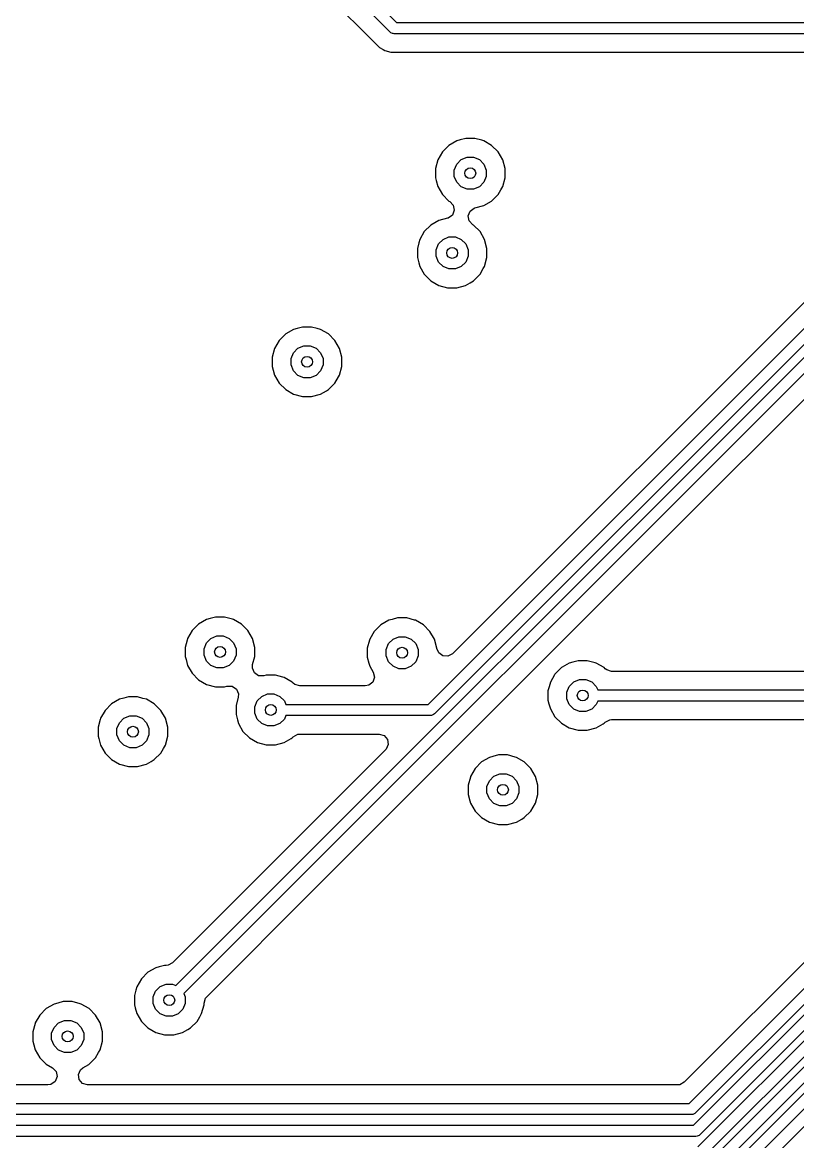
# Model space of a CAD drawing. Extents: x 2.09 to 4.51, y -4.8 to -2.93.
# Drawn here: x 2.621 to 3.042, y -4.478 to -3.871 of the extents above; entities that cross this region are included whole.
import ezdxf

# ---------------------------------------------------------------- set-up
doc = ezdxf.new("R2010")
doc.units = 0
doc.header["$MEASUREMENT"] = 0
doc.layers.add('BLACK', color=7, linetype='CONTINUOUS')

msp = doc.modelspace()

# ---------------------------------------------------------------- linework, layer by layer
at = {"layer": 'BLACK', "linetype": 'CONTINUOUS'}
for p, q in [((2.53055, -3.57741), (2.8241, -3.87096)), ((2.82068, -3.87617), (2.52534, -3.58083)), ((2.66506, -3.73472), (2.81238, -3.88204)), ((2.8241, -3.87096), (3.5, -3.87096)), ((2.82114, -3.87655), (2.82068, -3.87617)), ((2.82192, -3.87687), (2.82114, -3.87655)), ((2.82114, -3.87655), (2.82114, -3.87655)), ((2.82224, -3.87701), (2.82192, -3.87687)), ((2.82283, -3.87707), (2.82224, -3.87701)), ((2.82224, -3.87701), (2.82224, -3.87701)), ((3.49874, -3.87707), (2.82283, -3.87707)), ((2.81238, -3.88204), (2.81238, -3.88204)), ((2.81238, -3.88204), (2.81481, -3.88448)), ((2.81481, -3.88448), (2.81481, -3.88448)), ((2.81481, -3.88448), (2.81481, -3.88448)), ((2.81481, -3.88448), (2.8169, -3.88568)), ((2.8169, -3.88568), (2.81779, -3.8862)), ((2.81779, -3.8862), (2.82111, -3.88709)), ((2.82111, -3.88709), (3.16907, -3.88709)), ((2.84126, -4.24104), (3.19863, -3.88367)), ((3.20205, -3.88888), (2.84468, -4.24625)), ((2.70439, -4.39366), (3.19863, -3.89942)), ((3.17257, -3.89555), (2.85451, -4.21362)), ((3.20205, -3.90463), (2.7087, -4.39798)), ((2.96979, -4.15106), (3.20475, -3.9161)), ((2.85689, -3.93516), (2.85258, -3.93765)), ((2.85875, -3.93467), (2.85689, -3.93516)), ((2.86169, -3.93388), (2.85875, -3.93467)), ((2.86666, -3.93388), (2.86169, -3.93388)), ((2.87039, -3.93488), (2.86666, -3.93388)), ((2.87146, -3.93516), (2.87039, -3.93488)), ((2.87576, -3.93765), (2.87146, -3.93516)), ((2.84907, -3.94116), (2.84658, -3.94547)), ((2.85258, -3.93765), (2.84907, -3.94116)), ((2.84907, -3.94116), (2.84907, -3.94116)), ((2.85258, -3.93765), (2.85258, -3.93765)), ((2.87928, -3.94116), (2.87576, -3.93765)), ((2.87576, -3.93765), (2.87576, -3.93765)), ((2.88176, -3.94547), (2.87928, -3.94116)), ((2.87928, -3.94116), (2.87928, -3.94116)), ((2.84658, -3.94547), (2.8453, -3.95027)), ((2.84658, -3.94547), (2.84658, -3.94547)), ((2.85549, -3.95103), (2.85681, -3.94783)), ((2.85681, -3.94783), (2.85925, -3.94539)), ((2.85925, -3.94539), (2.86245, -3.94407)), ((2.86245, -3.94407), (2.8659, -3.94407)), ((2.8659, -3.94407), (2.86909, -3.94539)), ((2.86909, -3.94539), (2.87154, -3.94783)), ((2.87154, -3.94783), (2.87286, -3.95103)), ((2.88305, -3.95027), (2.88176, -3.94547)), ((2.88176, -3.94547), (2.88176, -3.94547)), ((2.88176, -3.94547), (2.88176, -3.94547)), ((2.8453, -3.95027), (2.8453, -3.95524)), ((2.85549, -3.95448), (2.85549, -3.95103)), ((2.87286, -3.95103), (2.87286, -3.95448)), ((2.88305, -3.95524), (2.88305, -3.95027)), ((2.8453, -3.95524), (2.84569, -3.9567)), ((2.84569, -3.9567), (2.84658, -3.96004)), ((2.84658, -3.96004), (2.84907, -3.96435)), ((2.85681, -3.95768), (2.85549, -3.95448)), ((2.85925, -3.96012), (2.85681, -3.95768)), ((2.86245, -3.96144), (2.85925, -3.96012)), ((2.86909, -3.96012), (2.8659, -3.96144)), ((2.87154, -3.95768), (2.86909, -3.96012)), ((2.87286, -3.95448), (2.87154, -3.95768)), ((2.88076, -3.96179), (2.88176, -3.96004)), ((2.88176, -3.96004), (2.88305, -3.95524)), ((2.88176, -3.96004), (2.88176, -3.96004)), ((2.88176, -3.96004), (2.88176, -3.96004)), ((2.84907, -3.96435), (2.84907, -3.96435)), ((2.84907, -3.96435), (2.85258, -3.96786)), ((2.8659, -3.96144), (2.86245, -3.96144)), ((2.87576, -3.96786), (2.87928, -3.96435)), ((2.87928, -3.96435), (2.88076, -3.96179)), ((2.85258, -3.96786), (2.85258, -3.96786)), ((2.85258, -3.96786), (2.85258, -3.96786)), ((2.85258, -3.96786), (2.85301, -3.96811)), ((2.85301, -3.96811), (2.85493, -3.97013)), ((2.85493, -3.97013), (2.85546, -3.97287)), ((2.86408, -3.97335), (2.86636, -3.97173)), ((2.86636, -3.97173), (2.86669, -3.97162)), ((2.86669, -3.97162), (2.87146, -3.97035)), ((2.87146, -3.97035), (2.87576, -3.96786)), ((2.84704, -3.97847), (2.84274, -3.98096)), ((2.85181, -3.97719), (2.84704, -3.97847)), ((2.84704, -3.97847), (2.84704, -3.97847)), ((2.84704, -3.97847), (2.84704, -3.97847)), ((2.85215, -3.97709), (2.85181, -3.97719)), ((2.85443, -3.97547), (2.85215, -3.97709)), ((2.85546, -3.97287), (2.85443, -3.97547)), ((2.86304, -3.97594), (2.86408, -3.97335)), ((2.86357, -3.97869), (2.86304, -3.97594)), ((2.83922, -3.98447), (2.83674, -3.98878)), ((2.84274, -3.98096), (2.83922, -3.98447)), ((2.83922, -3.98447), (2.83922, -3.98447)), ((2.84274, -3.98096), (2.84274, -3.98096)), ((2.8655, -3.98071), (2.86357, -3.97869)), ((2.86592, -3.98096), (2.8655, -3.98071)), ((2.86944, -3.98447), (2.86592, -3.98096)), ((2.86592, -3.98096), (2.86592, -3.98096)), ((2.86592, -3.98096), (2.86592, -3.98096)), ((2.87192, -3.98878), (2.86944, -3.98447)), ((2.86944, -3.98447), (2.86944, -3.98447)), ((2.83625, -3.99061), (2.83545, -3.99358)), ((2.83674, -3.98878), (2.83625, -3.99061)), ((2.84697, -3.99114), (2.84941, -3.9887)), ((2.84941, -3.9887), (2.8526, -3.98737)), ((2.8526, -3.98737), (2.85606, -3.98737)), ((2.85606, -3.98737), (2.85925, -3.9887)), ((2.85925, -3.9887), (2.8617, -3.99114)), ((2.87321, -3.99358), (2.87192, -3.98878)), ((2.87192, -3.98878), (2.87192, -3.98878)), ((2.87192, -3.98878), (2.87192, -3.98878)), ((2.83545, -3.99358), (2.83545, -3.99855)), ((2.84564, -3.99433), (2.84697, -3.99114)), ((2.84564, -3.99779), (2.84564, -3.99433)), ((2.8617, -3.99114), (2.86302, -3.99433)), ((2.86302, -3.99433), (2.86302, -3.99779)), ((2.87321, -3.99855), (2.87321, -3.99358)), ((2.83545, -3.99855), (2.8362, -4.00133)), ((2.8362, -4.00133), (2.83674, -4.00335)), ((2.84697, -4.00098), (2.84564, -3.99779)), ((2.84941, -4.00343), (2.84697, -4.00098)), ((2.8617, -4.00098), (2.85925, -4.00343)), ((2.86302, -3.99779), (2.8617, -4.00098)), ((2.87192, -4.00335), (2.87321, -3.99855)), ((2.83674, -4.00335), (2.83922, -4.00765)), ((2.83922, -4.00765), (2.83922, -4.00765)), ((2.83922, -4.00765), (2.84274, -4.01117)), ((2.8526, -4.00475), (2.84941, -4.00343)), ((2.85606, -4.00475), (2.8526, -4.00475)), ((2.85925, -4.00343), (2.85606, -4.00475)), ((2.86592, -4.01117), (2.86944, -4.00765)), ((2.86944, -4.00765), (2.87124, -4.00452)), ((2.87124, -4.00452), (2.87192, -4.00335)), ((2.87192, -4.00335), (2.87192, -4.00335)), ((2.87192, -4.00335), (2.87192, -4.00335)), ((2.84274, -4.01117), (2.84274, -4.01117)), ((2.84274, -4.01117), (2.84274, -4.01117)), ((2.84274, -4.01117), (2.84274, -4.01117)), ((2.84274, -4.01117), (2.84274, -4.01117)), ((2.84274, -4.01117), (2.84704, -4.01365)), ((2.84704, -4.01365), (2.84704, -4.01365)), ((2.84704, -4.01365), (2.84704, -4.01365)), ((2.84704, -4.01365), (2.85185, -4.01494)), ((2.85185, -4.01494), (2.85185, -4.01494)), ((2.85185, -4.01494), (2.85682, -4.01494)), ((2.85682, -4.01494), (2.86162, -4.01365)), ((2.85682, -4.01494), (2.85682, -4.01494)), ((2.86162, -4.01365), (2.86413, -4.0122)), ((2.86162, -4.01365), (2.86162, -4.01365)), ((2.86162, -4.01365), (2.86162, -4.01365)), ((2.86413, -4.0122), (2.86592, -4.01117)), ((3.39364, -4.03277), (2.9803, -4.44611)), ((2.7683, -4.03753), (2.764, -4.04001)), ((2.77017, -4.03703), (2.7683, -4.03753)), ((2.77311, -4.03624), (2.77017, -4.03703)), ((2.77808, -4.03624), (2.77311, -4.03624)), ((2.7811, -4.03705), (2.77808, -4.03624)), ((2.78288, -4.03753), (2.7811, -4.03705)), ((2.78718, -4.04001), (2.78288, -4.03753)), ((2.76048, -4.04353), (2.758, -4.04783)), ((2.764, -4.04001), (2.76048, -4.04353)), ((2.76048, -4.04353), (2.76048, -4.04353)), ((2.764, -4.04001), (2.764, -4.04001)), ((2.7907, -4.04353), (2.78718, -4.04001)), ((2.78718, -4.04001), (2.78718, -4.04001)), ((2.79318, -4.04783), (2.7907, -4.04353)), ((2.7907, -4.04353), (2.7907, -4.04353)), ((2.7907, -4.04353), (2.7907, -4.04353)), ((2.7907, -4.04353), (2.7907, -4.04353)), ((2.7907, -4.04353), (2.7907, -4.04353)), ((2.983, -4.45758), (3.39951, -4.04107)), ((2.758, -4.04783), (2.75671, -4.05263)), ((2.758, -4.04783), (2.758, -4.04783)), ((2.7669, -4.05339), (2.76823, -4.0502)), ((2.76823, -4.0502), (2.77067, -4.04775)), ((2.77067, -4.04775), (2.77386, -4.04643)), ((2.77386, -4.04643), (2.77732, -4.04643)), ((2.77732, -4.04643), (2.78051, -4.04775)), ((2.78051, -4.04775), (2.78296, -4.0502)), ((2.78296, -4.0502), (2.78428, -4.05339)), ((2.79447, -4.05263), (2.79318, -4.04783)), ((2.79318, -4.04783), (2.79318, -4.04783)), ((2.79318, -4.04783), (2.79318, -4.04783)), ((3.40293, -4.04628), (2.98642, -4.46279)), ((2.75671, -4.05263), (2.75671, -4.0576)), ((2.75671, -4.0576), (2.75727, -4.0597)), ((2.7669, -4.05685), (2.7669, -4.05339)), ((2.76823, -4.06004), (2.7669, -4.05685)), ((2.78428, -4.05685), (2.78296, -4.06004)), ((2.78428, -4.05339), (2.78428, -4.05685)), ((2.79318, -4.0624), (2.79447, -4.0576)), ((2.79447, -4.0576), (2.79447, -4.05263)), ((2.98536, -4.46939), (3.39801, -4.05674)), ((2.75727, -4.0597), (2.758, -4.0624)), ((2.758, -4.0624), (2.76048, -4.06671)), ((2.77067, -4.06248), (2.76823, -4.06004)), ((2.77386, -4.06381), (2.77067, -4.06248)), ((2.78051, -4.06248), (2.77732, -4.06381)), ((2.78296, -4.06004), (2.78051, -4.06248)), ((2.7907, -4.06671), (2.79272, -4.06321)), ((2.79272, -4.06321), (2.79318, -4.0624)), ((2.79318, -4.0624), (2.79318, -4.0624)), ((2.79318, -4.0624), (2.79318, -4.0624)), ((3.40143, -4.06195), (2.98878, -4.4746)), ((2.76048, -4.06671), (2.76048, -4.06671)), ((2.76048, -4.06671), (2.764, -4.07022)), ((2.77732, -4.06381), (2.77386, -4.06381)), ((2.78718, -4.07022), (2.7907, -4.06671)), ((2.764, -4.07022), (2.764, -4.07022)), ((2.764, -4.07022), (2.764, -4.07022)), ((2.764, -4.07022), (2.764, -4.07022)), ((2.764, -4.07022), (2.764, -4.07022)), ((2.764, -4.07022), (2.7683, -4.07271)), ((2.7683, -4.07271), (2.7683, -4.07271)), ((2.7683, -4.07271), (2.7683, -4.07271)), ((2.7683, -4.07271), (2.77311, -4.074)), ((2.77311, -4.074), (2.77311, -4.074)), ((2.77311, -4.074), (2.77808, -4.074)), ((2.77808, -4.074), (2.78288, -4.07271)), ((2.77808, -4.074), (2.77808, -4.074)), ((2.78288, -4.07271), (2.78614, -4.07083)), ((2.78288, -4.07271), (2.78288, -4.07271)), ((2.78288, -4.07271), (2.78288, -4.07271)), ((2.78614, -4.07083), (2.78718, -4.07022)), ((2.88711, -4.23374), (2.96979, -4.15106)), ((2.72106, -4.19501), (2.71676, -4.19749)), ((2.72292, -4.19451), (2.72106, -4.19501)), ((2.72586, -4.19372), (2.72292, -4.19451)), ((2.73083, -4.19372), (2.72586, -4.19372)), ((2.73507, -4.19485), (2.73083, -4.19372)), ((2.73563, -4.19501), (2.73507, -4.19485)), ((2.73994, -4.19749), (2.73563, -4.19501)), ((2.81989, -4.19541), (2.81558, -4.19789)), ((2.82175, -4.19491), (2.81989, -4.19541)), ((2.82469, -4.19412), (2.82175, -4.19491)), ((2.82966, -4.19412), (2.82469, -4.19412)), ((2.83389, -4.19526), (2.82966, -4.19412)), ((2.83446, -4.19541), (2.83389, -4.19526)), ((2.83876, -4.19789), (2.83446, -4.19541)), ((2.71324, -4.20101), (2.71076, -4.20531)), ((2.71675, -4.19749), (2.71324, -4.20101)), ((2.71324, -4.20101), (2.71324, -4.20101)), ((2.71676, -4.19749), (2.71675, -4.19749)), ((2.74345, -4.20101), (2.73994, -4.19749)), ((2.73994, -4.19749), (2.73994, -4.19749)), ((2.74594, -4.20531), (2.74345, -4.20101)), ((2.74345, -4.20101), (2.74345, -4.20101)), ((2.81207, -4.20141), (2.80958, -4.20571)), ((2.81558, -4.19789), (2.81207, -4.20141)), ((2.81207, -4.20141), (2.81207, -4.20141)), ((2.81558, -4.19789), (2.81558, -4.19789)), ((2.84228, -4.20141), (2.83876, -4.19789)), ((2.83876, -4.19789), (2.83876, -4.19789)), ((2.84476, -4.20571), (2.84228, -4.20141)), ((2.84228, -4.20141), (2.84228, -4.20141)), ((2.99469, -4.52068), (3.31674, -4.19863)), ((2.7105, -4.20625), (2.70947, -4.21011)), ((2.71076, -4.20531), (2.7105, -4.20625)), ((2.71966, -4.21087), (2.72098, -4.20768)), ((2.72098, -4.20768), (2.72343, -4.20523)), ((2.72343, -4.20523), (2.72662, -4.20391)), ((2.72662, -4.20391), (2.73007, -4.20391)), ((2.73007, -4.20391), (2.73327, -4.20523)), ((2.73327, -4.20523), (2.73571, -4.20768)), ((2.73571, -4.20768), (2.73703, -4.21087)), ((2.74722, -4.21011), (2.74594, -4.20531)), ((2.74594, -4.20531), (2.74594, -4.20531)), ((2.74594, -4.20531), (2.74594, -4.20531)), ((2.80945, -4.2062), (2.80829, -4.21051)), ((2.80958, -4.20571), (2.80945, -4.2062)), ((2.81848, -4.21127), (2.81981, -4.20808)), ((2.81981, -4.20808), (2.82225, -4.20563)), ((2.82225, -4.20563), (2.82544, -4.20431)), ((2.82544, -4.20431), (2.8289, -4.20431)), ((2.8289, -4.20431), (2.83209, -4.20563)), ((2.83209, -4.20563), (2.83454, -4.20808)), ((2.83454, -4.20808), (2.83586, -4.21127)), ((2.84605, -4.21051), (2.84476, -4.20571)), ((2.84476, -4.20571), (2.84476, -4.20571)), ((2.84476, -4.20571), (2.84476, -4.20571)), ((2.70947, -4.21011), (2.70947, -4.21508)), ((2.70947, -4.21508), (2.70992, -4.21676)), ((2.71966, -4.21433), (2.71966, -4.21087)), ((2.72098, -4.21752), (2.71966, -4.21433)), ((2.73703, -4.21433), (2.73571, -4.21752)), ((2.73703, -4.21087), (2.73703, -4.21433)), ((2.74604, -4.21949), (2.74722, -4.21508)), ((2.74722, -4.21508), (2.74722, -4.21011)), ((2.80829, -4.21051), (2.80829, -4.21548)), ((2.80829, -4.21548), (2.80914, -4.21863)), ((2.81848, -4.21473), (2.81848, -4.21127)), ((2.81981, -4.21792), (2.81848, -4.21473)), ((2.83586, -4.21473), (2.83454, -4.21792)), ((2.83586, -4.21127), (2.83586, -4.21473)), ((2.84608, -4.21076), (2.84605, -4.21051)), ((2.84605, -4.21051), (2.84605, -4.21051)), ((2.84703, -4.21309), (2.84608, -4.21076)), ((2.84927, -4.21476), (2.84703, -4.21309)), ((2.85206, -4.21496), (2.84927, -4.21476)), ((2.85451, -4.21362), (2.85206, -4.21496)), ((2.70992, -4.21676), (2.71076, -4.21989)), ((2.71076, -4.21989), (2.71324, -4.22419)), ((2.72343, -4.21996), (2.72098, -4.21752)), ((2.72662, -4.22129), (2.72343, -4.21996)), ((2.73007, -4.22129), (2.72662, -4.22129)), ((2.73327, -4.21996), (2.73007, -4.22129)), ((2.73571, -4.21752), (2.73327, -4.21996)), ((2.74591, -4.22136), (2.74604, -4.21949)), ((2.74701, -4.22393), (2.74591, -4.22136)), ((2.80914, -4.21863), (2.80958, -4.22029)), ((2.80958, -4.22029), (2.81148, -4.22358)), ((2.82225, -4.22036), (2.81981, -4.21792)), ((2.82544, -4.22169), (2.82225, -4.22036)), ((2.83209, -4.22036), (2.8289, -4.22169)), ((2.83454, -4.21792), (2.83209, -4.22036)), ((2.91361, -4.22111), (2.91009, -4.22463)), ((2.91398, -4.2209), (2.91361, -4.22111)), ((2.91791, -4.21863), (2.91398, -4.2209)), ((2.91398, -4.2209), (2.91398, -4.2209)), ((2.91977, -4.21813), (2.91791, -4.21863)), ((2.92271, -4.21734), (2.91977, -4.21813)), ((2.92768, -4.21734), (2.92271, -4.21734)), ((2.93192, -4.21848), (2.92768, -4.21734)), ((2.93248, -4.21863), (2.93192, -4.21848)), ((2.93679, -4.22111), (2.93248, -4.21863)), ((2.93737, -4.2217), (2.93679, -4.22111)), ((2.93679, -4.22111), (2.93679, -4.22111)), ((2.71324, -4.22419), (2.71324, -4.22419)), ((2.71324, -4.22419), (2.71675, -4.2277)), ((2.71675, -4.2277), (2.71676, -4.2277)), ((2.71676, -4.2277), (2.71676, -4.2277)), ((2.71676, -4.2277), (2.71676, -4.2277)), ((2.71676, -4.2277), (2.71676, -4.2277)), ((2.71676, -4.2277), (2.72106, -4.23019)), ((2.74932, -4.2255), (2.74701, -4.22393)), ((2.75212, -4.22557), (2.74932, -4.2255)), ((2.75342, -4.22522), (2.75212, -4.22557)), ((2.75839, -4.22522), (2.75342, -4.22522)), ((2.75342, -4.22522), (2.75342, -4.22522)), ((2.76243, -4.2263), (2.75839, -4.22522)), ((2.76319, -4.2265), (2.76243, -4.2263)), ((2.7675, -4.22899), (2.76319, -4.2265)), ((2.81214, -4.2263), (2.81123, -4.22894)), ((2.81148, -4.22358), (2.81214, -4.2263)), ((2.8289, -4.22169), (2.82544, -4.22169)), ((2.90987, -4.225), (2.90761, -4.22893)), ((2.91009, -4.22463), (2.90987, -4.225)), ((2.90987, -4.225), (2.90987, -4.225)), ((2.92028, -4.22886), (2.92347, -4.22753)), ((2.92347, -4.22753), (2.92692, -4.22753)), ((2.92692, -4.22753), (2.93012, -4.22886)), ((2.9382, -4.22236), (2.93737, -4.2217)), ((2.94088, -4.22315), (2.9382, -4.22236)), ((3.12639, -4.22315), (2.94088, -4.22315)), ((2.72106, -4.23019), (2.72106, -4.23019)), ((2.72106, -4.23019), (2.72106, -4.23019)), ((2.72106, -4.23019), (2.72586, -4.23148)), ((2.72586, -4.23148), (2.72586, -4.23148)), ((2.72586, -4.23148), (2.73083, -4.23148)), ((2.73083, -4.23148), (2.73213, -4.23113)), ((2.73083, -4.23148), (2.73083, -4.23148)), ((2.73213, -4.23113), (2.73493, -4.23119)), ((2.73493, -4.23119), (2.73724, -4.23276)), ((2.73724, -4.23276), (2.73834, -4.23533)), ((2.76808, -4.22957), (2.7675, -4.22899)), ((2.7675, -4.22899), (2.7675, -4.22899)), ((2.7689, -4.23024), (2.76808, -4.22957)), ((2.77159, -4.23102), (2.7689, -4.23024)), ((2.80719, -4.23102), (2.77159, -4.23102)), ((2.80903, -4.23067), (2.80719, -4.23102)), ((2.81123, -4.22894), (2.80903, -4.23067)), ((2.83593, -4.28492), (2.88711, -4.23374)), ((2.90692, -4.23148), (2.90632, -4.23374)), ((2.90632, -4.23374), (2.90632, -4.23871)), ((2.90761, -4.22893), (2.90692, -4.23148)), ((2.91651, -4.23449), (2.91783, -4.2313)), ((2.91783, -4.2313), (2.92028, -4.22886)), ((2.93012, -4.22886), (2.93256, -4.2313)), ((2.93256, -4.2313), (2.93334, -4.23317)), ((2.93334, -4.23317), (3.13259, -4.23317)), ((2.67382, -4.23831), (2.66951, -4.2408)), ((2.67621, -4.23767), (2.67382, -4.23831)), ((2.67862, -4.23703), (2.67621, -4.23767)), ((2.68359, -4.23703), (2.67862, -4.23703)), ((2.68653, -4.23782), (2.68359, -4.23703)), ((2.68839, -4.23831), (2.68653, -4.23782)), ((2.69269, -4.2408), (2.68839, -4.23831)), ((2.73821, -4.2372), (2.73703, -4.24161)), ((2.73834, -4.23533), (2.73821, -4.2372)), ((2.74722, -4.24237), (2.74854, -4.23917)), ((2.74854, -4.23917), (2.75098, -4.23673)), ((2.75098, -4.23673), (2.75418, -4.23541)), ((2.75418, -4.23541), (2.75763, -4.23541)), ((2.75763, -4.23541), (2.76083, -4.23673)), ((2.76083, -4.23673), (2.76327, -4.23917)), ((2.76327, -4.23917), (2.76405, -4.24104)), ((2.90632, -4.23871), (2.90688, -4.2408)), ((2.91651, -4.23795), (2.91651, -4.23449)), ((2.91783, -4.24114), (2.91651, -4.23795)), ((2.93334, -4.23927), (2.93256, -4.24114)), ((3.13386, -4.23927), (2.93334, -4.23927)), ((2.666, -4.24431), (2.66351, -4.24862)), ((2.66951, -4.2408), (2.666, -4.24431)), ((2.666, -4.24431), (2.666, -4.24431)), ((2.66951, -4.2408), (2.66951, -4.2408)), ((2.69621, -4.24431), (2.69269, -4.2408)), ((2.69269, -4.2408), (2.69269, -4.2408)), ((2.69869, -4.24862), (2.69621, -4.24431)), ((2.69621, -4.24431), (2.69621, -4.24431)), ((2.73703, -4.24161), (2.73703, -4.24658)), ((2.74722, -4.24582), (2.74722, -4.24237)), ((2.74854, -4.24902), (2.74722, -4.24582)), ((2.76405, -4.24104), (2.84126, -4.24104)), ((2.90688, -4.2408), (2.90761, -4.24351)), ((2.90761, -4.24351), (2.91009, -4.24781)), ((2.92028, -4.24359), (2.91783, -4.24114)), ((2.92347, -4.24491), (2.92028, -4.24359)), ((2.92692, -4.24491), (2.92347, -4.24491)), ((2.93012, -4.24359), (2.92692, -4.24491)), ((2.93256, -4.24114), (2.93012, -4.24359)), ((2.66333, -4.24929), (2.66222, -4.25342)), ((2.66351, -4.24862), (2.66333, -4.24929)), ((2.67241, -4.25418), (2.67374, -4.25098)), ((2.67374, -4.25098), (2.67618, -4.24854)), ((2.67618, -4.24854), (2.67937, -4.24722)), ((2.67937, -4.24722), (2.68283, -4.24722)), ((2.68283, -4.24722), (2.68602, -4.24854)), ((2.68602, -4.24854), (2.68847, -4.25098)), ((2.68847, -4.25098), (2.68979, -4.25418)), ((2.69998, -4.25342), (2.69869, -4.24862)), ((2.69869, -4.24862), (2.69869, -4.24862)), ((2.69869, -4.24862), (2.69869, -4.24862)), ((2.73703, -4.24658), (2.73778, -4.2494)), ((2.73778, -4.2494), (2.73831, -4.25138)), ((2.73831, -4.25138), (2.7408, -4.25569)), ((2.75098, -4.25146), (2.74854, -4.24902)), ((2.75418, -4.25278), (2.75098, -4.25146)), ((2.76083, -4.25146), (2.75763, -4.25278)), ((2.76327, -4.24902), (2.76083, -4.25146)), ((2.76405, -4.24715), (2.76327, -4.24902)), ((2.84252, -4.24715), (2.76405, -4.24715)), ((2.84311, -4.24709), (2.84252, -4.24715)), ((2.84421, -4.24663), (2.84311, -4.24709)), ((2.84468, -4.24625), (2.84421, -4.24663)), ((2.91009, -4.24781), (2.91009, -4.24781)), ((2.91009, -4.24781), (2.91361, -4.25133)), ((2.91361, -4.25133), (2.91361, -4.25133)), ((2.91361, -4.25133), (2.91361, -4.25133)), ((2.91361, -4.25133), (2.91361, -4.25133)), ((2.91361, -4.25133), (2.91361, -4.25133)), ((2.91361, -4.25133), (2.91791, -4.25381)), ((2.93248, -4.25381), (2.93636, -4.25158)), ((2.93636, -4.25158), (2.93679, -4.25133)), ((2.93679, -4.25133), (2.93707, -4.25105)), ((2.93707, -4.25105), (2.93737, -4.25074)), ((2.93737, -4.25074), (2.93982, -4.2494)), ((2.93982, -4.2494), (2.94088, -4.24929)), ((2.94088, -4.24929), (3.13558, -4.24929)), ((2.66222, -4.25342), (2.66222, -4.25839)), ((2.67241, -4.25763), (2.67241, -4.25418)), ((2.67374, -4.26083), (2.67241, -4.25763)), ((2.68979, -4.25763), (2.68847, -4.26083)), ((2.68979, -4.25418), (2.68979, -4.25763)), ((2.69998, -4.25839), (2.69998, -4.25342)), ((2.7408, -4.25569), (2.7408, -4.25569)), ((2.7408, -4.25569), (2.74431, -4.2592)), ((2.75763, -4.25278), (2.75418, -4.25278)), ((2.76808, -4.25862), (2.77053, -4.25728)), ((2.77053, -4.25728), (2.77159, -4.25717)), ((2.77159, -4.25717), (2.81474, -4.25717)), ((2.81474, -4.25717), (2.81742, -4.25795)), ((2.81742, -4.25795), (2.81925, -4.26007)), ((2.91791, -4.25381), (2.91791, -4.25381)), ((2.91791, -4.25381), (2.91791, -4.25381)), ((2.91791, -4.25381), (2.92271, -4.2551)), ((2.92271, -4.2551), (2.92271, -4.2551)), ((2.92271, -4.2551), (2.92768, -4.2551)), ((2.92768, -4.2551), (2.93248, -4.25381)), ((2.92768, -4.2551), (2.92768, -4.2551)), ((2.93248, -4.25381), (2.93248, -4.25381)), ((2.93248, -4.25381), (2.93248, -4.25381)), ((2.66222, -4.25839), (2.66252, -4.25948)), ((2.66252, -4.25948), (2.66351, -4.26319)), ((2.66351, -4.26319), (2.666, -4.2675)), ((2.67618, -4.26327), (2.67374, -4.26083)), ((2.67937, -4.26459), (2.67618, -4.26327)), ((2.68602, -4.26327), (2.68283, -4.26459)), ((2.68847, -4.26083), (2.68602, -4.26327)), ((2.69763, -4.26504), (2.69869, -4.26319)), ((2.69869, -4.26319), (2.69998, -4.25839)), ((2.69869, -4.26319), (2.69869, -4.26319)), ((2.69869, -4.26319), (2.69869, -4.26319)), ((2.74431, -4.2592), (2.74431, -4.2592)), ((2.74431, -4.2592), (2.74431, -4.2592)), ((2.74431, -4.2592), (2.74431, -4.2592)), ((2.74431, -4.2592), (2.74431, -4.2592)), ((2.74431, -4.2592), (2.74862, -4.26169)), ((2.74862, -4.26169), (2.74862, -4.26169)), ((2.74862, -4.26169), (2.74862, -4.26169)), ((2.74862, -4.26169), (2.75342, -4.26297)), ((2.75342, -4.26297), (2.75342, -4.26297)), ((2.75342, -4.26297), (2.75839, -4.26297)), ((2.75839, -4.26297), (2.76319, -4.26169)), ((2.75839, -4.26297), (2.75839, -4.26297)), ((2.76319, -4.26169), (2.76701, -4.25948)), ((2.76319, -4.26169), (2.76319, -4.26169)), ((2.76319, -4.26169), (2.76319, -4.26169)), ((2.76701, -4.25948), (2.7675, -4.2592)), ((2.7675, -4.2592), (2.76774, -4.25896)), ((2.76774, -4.25896), (2.76808, -4.25862)), ((2.81965, -4.26283), (2.81848, -4.26537)), ((2.81925, -4.26007), (2.81965, -4.26283)), ((2.666, -4.2675), (2.666, -4.2675)), ((2.666, -4.2675), (2.66951, -4.27101)), ((2.68283, -4.26459), (2.67937, -4.26459)), ((2.69269, -4.27101), (2.69621, -4.2675)), ((2.69621, -4.2675), (2.69763, -4.26504)), ((2.81824, -4.26563), (2.70263, -4.38124)), ((2.81848, -4.26537), (2.81824, -4.26563)), ((2.8746, -4.26981), (2.8703, -4.2723)), ((2.87647, -4.26931), (2.8746, -4.26981)), ((2.8794, -4.26852), (2.87647, -4.26931)), ((2.88437, -4.26852), (2.8794, -4.26852)), ((2.88861, -4.26966), (2.88437, -4.26852)), ((2.88918, -4.26981), (2.88861, -4.26966)), ((2.89348, -4.2723), (2.88918, -4.26981)), ((2.66951, -4.27101), (2.66951, -4.27101)), ((2.66951, -4.27101), (2.66951, -4.27101)), ((2.66951, -4.27101), (2.66951, -4.27101)), ((2.66951, -4.27101), (2.66951, -4.27101)), ((2.66951, -4.27101), (2.67382, -4.2735)), ((2.67382, -4.2735), (2.67382, -4.2735)), ((2.67382, -4.2735), (2.67382, -4.2735)), ((2.67382, -4.2735), (2.67862, -4.27478)), ((2.67862, -4.27478), (2.67862, -4.27478)), ((2.67862, -4.27478), (2.68359, -4.27478)), ((2.68359, -4.27478), (2.68839, -4.2735)), ((2.68359, -4.27478), (2.68359, -4.27478)), ((2.68839, -4.2735), (2.6909, -4.27205)), ((2.68839, -4.2735), (2.68839, -4.2735)), ((2.68839, -4.2735), (2.68839, -4.2735)), ((2.6909, -4.27205), (2.69269, -4.27101)), ((2.86678, -4.27581), (2.8643, -4.28011)), ((2.8703, -4.2723), (2.86678, -4.27581)), ((2.86678, -4.27581), (2.86678, -4.27581)), ((2.8703, -4.2723), (2.8703, -4.2723)), ((2.897, -4.27581), (2.89348, -4.2723)), ((2.89348, -4.2723), (2.89348, -4.2723)), ((2.89948, -4.28011), (2.897, -4.27581)), ((2.897, -4.27581), (2.897, -4.27581)), ((2.8642, -4.28047), (2.86301, -4.28492)), ((2.8643, -4.28011), (2.8642, -4.28047)), ((2.87452, -4.28248), (2.87697, -4.28004)), ((2.87697, -4.28004), (2.88016, -4.27871)), ((2.88016, -4.27871), (2.88362, -4.27871)), ((2.88362, -4.27871), (2.88681, -4.28004)), ((2.88681, -4.28004), (2.88926, -4.28248)), ((2.90077, -4.28492), (2.89948, -4.28011)), ((2.89948, -4.28011), (2.89948, -4.28011)), ((2.89948, -4.28011), (2.89948, -4.28011)), ((2.78042, -4.34043), (2.83593, -4.28492)), ((2.86301, -4.28492), (2.86301, -4.28989)), ((2.8732, -4.28567), (2.87452, -4.28248)), ((2.8732, -4.28913), (2.8732, -4.28567)), ((2.88926, -4.28248), (2.89058, -4.28567)), ((2.89058, -4.28567), (2.89058, -4.28913)), ((2.90077, -4.28989), (2.90077, -4.28492)), ((2.86301, -4.28989), (2.86396, -4.29342)), ((2.86396, -4.29342), (2.8643, -4.29469)), ((2.87452, -4.29232), (2.8732, -4.28913)), ((2.87697, -4.29477), (2.87452, -4.29232)), ((2.88926, -4.29232), (2.88681, -4.29477)), ((2.89058, -4.28913), (2.88926, -4.29232)), ((2.89948, -4.29469), (2.90077, -4.28989)), ((2.8643, -4.29469), (2.86678, -4.29899)), ((2.86678, -4.29899), (2.86678, -4.29899)), ((2.86678, -4.29899), (2.8703, -4.30251)), ((2.88016, -4.29609), (2.87697, -4.29477)), ((2.88362, -4.29609), (2.88016, -4.29609)), ((2.88681, -4.29477), (2.88362, -4.29609)), ((2.89348, -4.30251), (2.897, -4.29899)), ((2.897, -4.29899), (2.89948, -4.29469)), ((2.8703, -4.30251), (2.8703, -4.30251)), ((2.8703, -4.30251), (2.8703, -4.30251)), ((2.8703, -4.30251), (2.8703, -4.30251)), ((2.8703, -4.30251), (2.8703, -4.30251)), ((2.8703, -4.30251), (2.8746, -4.30499)), ((2.8746, -4.30499), (2.8746, -4.30499)), ((2.8746, -4.30499), (2.8746, -4.30499)), ((2.8746, -4.30499), (2.8794, -4.30628)), ((2.8794, -4.30628), (2.8794, -4.30628)), ((2.8794, -4.30628), (2.88437, -4.30628)), ((2.88437, -4.30628), (2.88437, -4.30628)), ((2.88437, -4.30628), (2.88918, -4.30499)), ((2.88918, -4.30499), (2.89206, -4.30333)), ((2.88918, -4.30499), (2.88918, -4.30499)), ((2.88918, -4.30499), (2.88918, -4.30499)), ((2.89206, -4.30333), (2.89348, -4.30251)), ((2.72112, -4.39973), (2.78042, -4.34043)), ((2.6935, -4.38398), (2.6892, -4.38647)), ((2.69536, -4.38348), (2.6935, -4.38398)), ((2.6983, -4.3827), (2.69536, -4.38348)), ((2.69913, -4.3827), (2.6983, -4.3827)), ((2.70018, -4.38258), (2.69913, -4.3827)), ((2.70263, -4.38124), (2.70018, -4.38258)), ((2.68568, -4.38998), (2.6832, -4.39429)), ((2.6892, -4.38647), (2.68568, -4.38998)), ((2.68568, -4.38998), (2.68568, -4.38998)), ((2.6892, -4.38647), (2.6892, -4.38647)), ((2.68269, -4.39619), (2.68191, -4.39909)), ((2.6832, -4.39429), (2.68269, -4.39619)), ((2.6921, -4.39985), (2.69342, -4.39665)), ((2.69342, -4.39665), (2.69587, -4.39421)), ((2.69587, -4.39421), (2.69906, -4.39289)), ((2.69906, -4.39289), (2.70252, -4.39289)), ((2.70252, -4.39289), (2.70439, -4.39366)), ((2.63838, -4.40367), (2.63408, -4.40615)), ((2.64025, -4.40317), (2.63838, -4.40367)), ((2.64318, -4.40238), (2.64025, -4.40317)), ((2.64815, -4.40238), (2.64318, -4.40238)), ((2.65239, -4.40352), (2.64815, -4.40238)), ((2.65296, -4.40367), (2.65239, -4.40352)), ((2.65726, -4.40615), (2.65296, -4.40367)), ((2.68191, -4.39909), (2.68191, -4.40406)), ((2.6921, -4.4033), (2.6921, -4.39985)), ((2.69342, -4.4065), (2.6921, -4.4033)), ((2.70948, -4.4033), (2.70815, -4.4065)), ((2.7087, -4.39798), (2.70948, -4.39985)), ((2.70948, -4.39985), (2.70948, -4.4033)), ((2.71967, -4.40324), (2.72045, -4.40055)), ((2.71967, -4.40406), (2.71967, -4.40324)), ((2.72045, -4.40055), (2.72112, -4.39973)), ((2.98772, -4.4812), (3.06807, -4.40085)), ((2.63056, -4.40967), (2.62808, -4.41397)), ((2.63408, -4.40615), (2.63056, -4.40967)), ((2.63056, -4.40967), (2.63056, -4.40967)), ((2.63408, -4.40615), (2.63408, -4.40615)), ((2.66078, -4.40967), (2.65726, -4.40615)), ((2.65726, -4.40615), (2.65726, -4.40615)), ((2.66326, -4.41397), (2.66078, -4.40967)), ((2.66078, -4.40967), (2.66078, -4.40967)), ((2.68191, -4.40406), (2.68235, -4.40571)), ((2.68235, -4.40571), (2.6832, -4.40886)), ((2.6832, -4.40886), (2.68568, -4.41317)), ((2.69587, -4.40894), (2.69342, -4.4065)), ((2.69906, -4.41026), (2.69587, -4.40894)), ((2.70571, -4.40894), (2.70252, -4.41026)), ((2.70815, -4.4065), (2.70571, -4.40894)), ((2.71739, -4.41057), (2.71838, -4.40886)), ((2.71838, -4.40886), (2.71967, -4.40406)), ((2.71838, -4.40886), (2.71838, -4.40886)), ((2.71838, -4.40886), (2.71838, -4.40886)), ((3.07149, -4.40606), (2.99114, -4.48641)), ((2.62802, -4.41419), (2.62679, -4.41877)), ((2.62808, -4.41397), (2.62802, -4.41419)), ((2.6383, -4.41634), (2.64075, -4.41389)), ((2.64075, -4.41389), (2.64394, -4.41257)), ((2.64394, -4.41257), (2.6474, -4.41257)), ((2.6474, -4.41257), (2.65059, -4.41389)), ((2.65059, -4.41389), (2.65303, -4.41634)), ((2.66455, -4.41877), (2.66326, -4.41397)), ((2.66326, -4.41397), (2.66326, -4.41397)), ((2.66326, -4.41397), (2.66326, -4.41397)), ((2.68568, -4.41317), (2.68568, -4.41317)), ((2.68568, -4.41317), (2.6892, -4.41668)), ((2.70252, -4.41026), (2.69906, -4.41026)), ((2.71238, -4.41668), (2.71589, -4.41317)), ((2.71589, -4.41317), (2.71739, -4.41057)), ((2.82846, -4.65463), (3.07222, -4.41087)), ((2.62679, -4.41877), (2.62679, -4.42375)), ((2.63698, -4.41953), (2.6383, -4.41634)), ((2.63698, -4.42299), (2.63698, -4.41953)), ((2.65303, -4.41634), (2.65436, -4.41953)), ((2.65436, -4.41953), (2.65436, -4.42299)), ((2.66455, -4.42375), (2.66455, -4.41877)), ((2.6892, -4.41668), (2.6892, -4.41668)), ((2.6892, -4.41668), (2.6892, -4.41668)), ((2.6892, -4.41668), (2.6892, -4.41668)), ((2.6892, -4.41668), (2.6892, -4.41668)), ((2.6892, -4.41668), (2.6935, -4.41917)), ((2.6935, -4.41917), (2.6935, -4.41917)), ((2.6935, -4.41917), (2.6935, -4.41917)), ((2.6935, -4.41917), (2.6983, -4.42045)), ((2.6983, -4.42045), (2.6983, -4.42045)), ((2.6983, -4.42045), (2.70327, -4.42045)), ((2.70327, -4.42045), (2.70807, -4.41917)), ((2.70327, -4.42045), (2.70327, -4.42045)), ((2.70807, -4.41917), (2.71089, -4.41754)), ((2.70807, -4.41917), (2.70807, -4.41917)), ((2.70807, -4.41917), (2.70807, -4.41917)), ((2.71089, -4.41754), (2.71238, -4.41668)), ((3.07564, -4.41608), (2.83007, -4.66165)), ((2.89548, -4.60178), (3.07637, -4.42089)), ((2.62679, -4.42375), (2.62734, -4.42578)), ((2.62734, -4.42578), (2.62808, -4.42855)), ((2.6383, -4.42618), (2.63698, -4.42299)), ((2.64075, -4.42863), (2.6383, -4.42618)), ((2.65303, -4.42618), (2.65059, -4.42863)), ((2.65436, -4.42299), (2.65303, -4.42618)), ((2.66326, -4.42855), (2.66455, -4.42375)), ((3.07979, -4.4261), (2.90069, -4.6052)), ((2.62808, -4.42855), (2.63056, -4.43285)), ((2.63056, -4.43285), (2.63056, -4.43285)), ((2.63056, -4.43285), (2.63408, -4.43637)), ((2.64394, -4.42995), (2.64075, -4.42863)), ((2.6474, -4.42995), (2.64394, -4.42995)), ((2.65059, -4.42863), (2.6474, -4.42995)), ((2.65726, -4.43637), (2.66078, -4.43285)), ((2.66078, -4.43285), (2.66241, -4.43002)), ((2.66241, -4.43002), (2.66326, -4.42855)), ((2.66326, -4.42855), (2.66326, -4.42855)), ((2.66326, -4.42855), (2.66326, -4.42855)), ((2.63408, -4.43637), (2.63408, -4.43637)), ((2.63408, -4.43637), (2.63408, -4.43637)), ((2.63408, -4.43637), (2.63408, -4.43637)), ((2.63408, -4.43637), (2.63408, -4.43637)), ((2.63408, -4.43637), (2.63743, -4.4383)), ((2.63743, -4.4383), (2.63936, -4.44033)), ((2.65148, -4.44189), (2.65264, -4.43935)), ((2.65264, -4.43935), (2.65391, -4.4383)), ((2.65391, -4.4383), (2.65717, -4.43642)), ((2.65717, -4.43642), (2.65726, -4.43637)), ((2.63885, -4.44566), (2.63657, -4.44729)), ((2.63989, -4.44307), (2.63885, -4.44566)), ((2.63936, -4.44033), (2.63989, -4.44307)), ((2.65187, -4.44466), (2.65148, -4.44189)), ((2.65371, -4.44677), (2.65187, -4.44466)), ((2.9803, -4.44611), (2.97785, -4.44745)), ((2.63495, -4.44756), (2.60064, -4.44756)), ((2.63657, -4.44729), (2.63495, -4.44756)), ((2.65639, -4.44756), (2.65371, -4.44677)), ((2.9768, -4.44756), (2.65639, -4.44756)), ((2.97785, -4.44745), (2.9768, -4.44756)), ((2.60236, -4.45758), (2.983, -4.45758)), ((2.98427, -4.46368), (2.60363, -4.46368)), ((2.98486, -4.46362), (2.98427, -4.46368)), ((2.98596, -4.46317), (2.98486, -4.46362)), ((2.98642, -4.46279), (2.98596, -4.46317)), ((2.6063, -4.46939), (2.98536, -4.46939)), ((2.98662, -4.47549), (2.60756, -4.47549)), ((2.98722, -4.47543), (2.98662, -4.47549)), ((2.98832, -4.47498), (2.98722, -4.47543)), ((2.98878, -4.4746), (2.98832, -4.47498))]:
    msp.add_line(p, q, dxfattribs=at)
at = {"layer": 'BLACK'}
for centre in [(2.86417, -3.95276), (2.85433, -3.99606), (2.77559, -4.05512), (2.72835, -4.2126), (2.82717, -4.213), (2.9252, -4.23622), (2.75591, -4.24409), (2.6811, -4.25591), (2.88189, -4.2874), (2.70079, -4.40157), (2.64567, -4.42126)]:
    msp.add_circle(centre, 0.00295, dxfattribs=at)
at = {"layer": 'WHITE'}
for centre in [(2.86417, -3.95276), (2.85433, -3.99606), (2.77559, -4.05512), (2.72835, -4.2126), (2.82717, -4.213), (2.9252, -4.23622), (2.75591, -4.24409), (2.6811, -4.25591), (2.88189, -4.2874), (2.70079, -4.40157), (2.64567, -4.42126)]:
    msp.add_circle(centre, 0.00295, dxfattribs=at)

doc.saveas('drawing.dxf')
